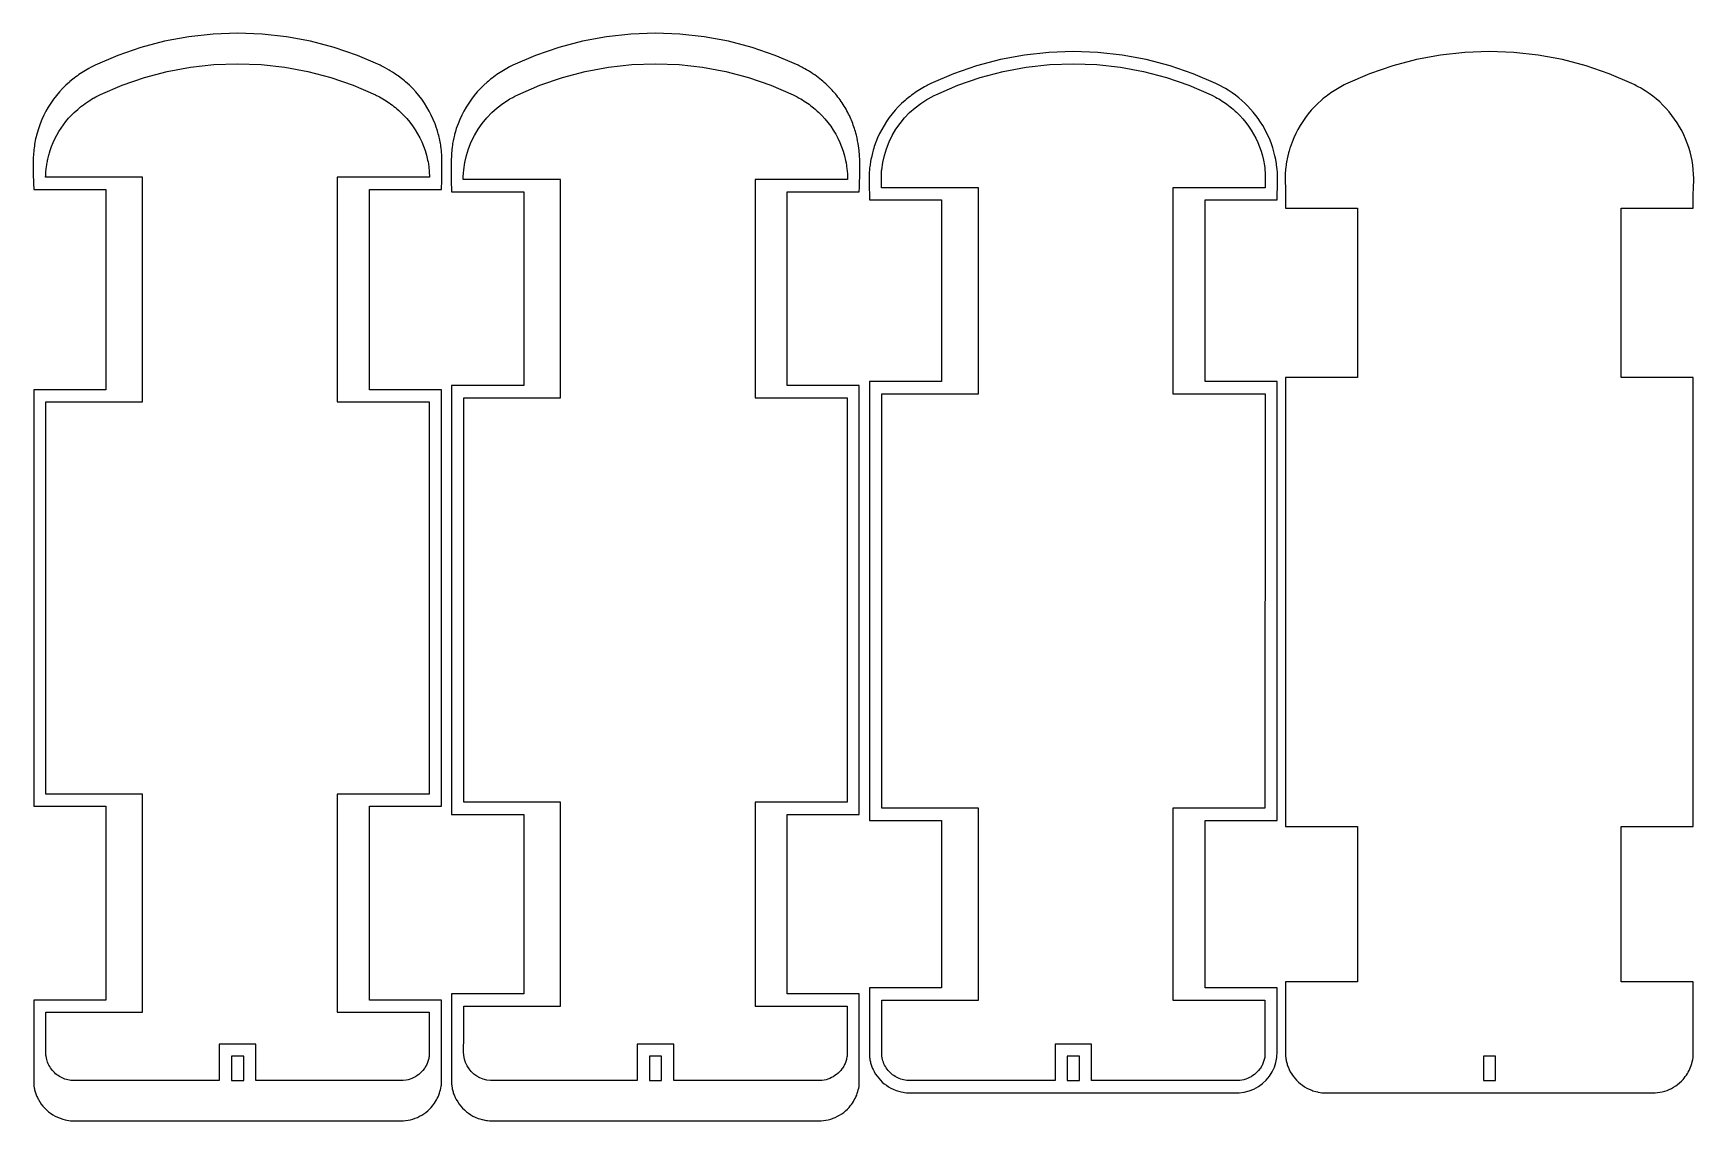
# Model space of a CAD drawing. Extents: x -70 to 101, y -106 to 32.
# Drawn here: x -70.4 to -2.4, y -58.1 to -13.5 of the extents above; entities that cross this region are included whole.
import ezdxf

# ---------------------------------------------------------------- set-up
doc = ezdxf.new("R2010")
doc.units = 0
doc.layers.get('0').update_dxf_attribs({"linetype": 'CONTINUOUS'})
doc.layers.add('SECTIONCUTEDGES', color=18, linetype='CONTINUOUS')

msp = doc.modelspace()

# ---------------------------------------------------------------- linework, layer by layer
for points in [[(-61.737, -55.432), (-62.237, -55.432), (-62.237, -56.432), (-61.737, -56.432)], [(-28.016, -55.432), (-28.016, -56.432), (-27.516, -56.432), (-27.516, -55.432)]]:
    msp.add_lwpolyline(points, close=True)
at = {"layer": 'SECTIONCUTEDGES'}
for points in [[(-69.887, -57.558), (-69.81, -57.634), (-69.729, -57.704), (-69.644, -57.769), (-69.554, -57.828), (-69.461, -57.882), (-69.365, -57.929), (-69.257, -57.974), (-69.137, -58.014), (-69.054, -58.036), (-68.979, -58.052), (-68.903, -58.064), (-68.827, -58.073), (-68.789, -58.076), (-55.196, -58.076), (-55.107, -58.069), (-55.007, -58.054), (-54.909, -58.033), (-54.812, -58.007), (-54.717, -57.975), (-54.625, -57.937), (-54.534, -57.893), (-54.447, -57.845), (-54.362, -57.791), (-54.281, -57.732), (-54.204, -57.668), (-54.13, -57.599), (-54.061, -57.527), (-54.013, -57.47), (-53.967, -57.411), (-53.923, -57.351), (-53.883, -57.288), (-53.845, -57.224), (-53.81, -57.158), (-53.778, -57.09), (-53.749, -57.022), (-53.723, -56.952), (-53.7, -56.881), (-53.681, -56.809), (-53.664, -56.736), (-53.65, -56.656), (-53.644, -56.617), (-53.64, -56.585), (-53.639, -56.57), (-53.639, -53.135), (-56.591, -53.135), (-56.591, -45.201), (-53.639, -45.201), (-53.639, -28.142), (-56.591, -28.142), (-56.591, -19.944), (-53.639, -19.944), (-53.636, -19.848), (-53.629, -19.655), (-53.625, -19.462), (-53.621, -19.27), (-53.619, -19.077), (-53.618, -18.884), (-53.619, -18.749), (-53.621, -18.67), (-53.624, -18.591), (-53.628, -18.512), (-53.634, -18.434), (-53.641, -18.355), (-53.654, -18.251), (-53.662, -18.185), (-53.672, -18.12), (-53.683, -18.055), (-53.695, -17.99), (-53.708, -17.925), (-53.721, -17.861), (-53.736, -17.796), (-53.752, -17.732), (-53.768, -17.668), (-53.786, -17.605), (-53.805, -17.541), (-53.829, -17.464), (-53.839, -17.433), (-53.903, -17.253), (-53.975, -17.076), (-54.055, -16.903), (-54.142, -16.733), (-54.237, -16.567), (-54.34, -16.406), (-54.449, -16.249), (-54.566, -16.098), (-54.689, -15.951), (-54.818, -15.811), (-54.954, -15.676), (-55.106, -15.538), (-55.151, -15.5), (-55.219, -15.444), (-55.324, -15.362), (-55.418, -15.292), (-55.466, -15.258), (-55.558, -15.195), (-55.647, -15.137), (-55.737, -15.081), (-55.782, -15.054), (-55.874, -15.001), (-55.967, -14.951), (-56.115, -14.876), (-56.149, -14.859), (-57.079, -14.46), (-58.029, -14.133), (-58.999, -13.877), (-59.986, -13.693), (-60.984, -13.583), (-61.987, -13.546), (-62.991, -13.583), (-63.989, -13.693), (-64.976, -13.877), (-65.946, -14.133), (-66.896, -14.46), (-67.818, -14.856), (-67.932, -14.911), (-67.989, -14.941), (-68.078, -14.988), (-68.147, -15.027), (-68.215, -15.067), (-68.283, -15.109), (-68.35, -15.151), (-68.417, -15.195), (-68.482, -15.239), (-68.547, -15.285), (-68.611, -15.332), (-68.675, -15.38), (-68.737, -15.429), (-68.858, -15.529), (-68.877, -15.545), (-69.021, -15.676), (-69.157, -15.811), (-69.286, -15.951), (-69.409, -16.098), (-69.526, -16.249), (-69.635, -16.406), (-69.738, -16.567), (-69.833, -16.733), (-69.92, -16.903), (-70, -17.076), (-70.072, -17.253), (-70.146, -17.463), (-70.16, -17.506), (-70.186, -17.595), (-70.219, -17.717), (-70.236, -17.783), (-70.256, -17.87), (-70.271, -17.944), (-70.285, -18.018), (-70.298, -18.092), (-70.31, -18.166), (-70.32, -18.241), (-70.329, -18.316), (-70.337, -18.391), (-70.343, -18.466), (-70.348, -18.541), (-70.352, -18.617), (-70.355, -18.692), (-70.356, -18.767), (-70.356, -19.029), (-70.354, -19.291), (-70.345, -19.692), (-70.336, -19.944), (-67.384, -19.944), (-67.384, -28.142), (-70.336, -28.142), (-70.336, -45.201), (-67.384, -45.201), (-67.384, -53.135), (-70.336, -53.135), (-70.335, -56.578), (-70.332, -56.61), (-70.326, -56.656), (-70.316, -56.724), (-70.308, -56.765), (-70.299, -56.807), (-70.288, -56.848), (-70.277, -56.889), (-70.265, -56.929), (-70.251, -56.969), (-70.237, -57.009), (-70.221, -57.048), (-70.204, -57.087), (-70.186, -57.126), (-70.153, -57.193), (-70.145, -57.207), (-70.086, -57.306), (-70.025, -57.394), (-69.959, -57.478)], [(-52.776, -57.558), (-52.7, -57.634), (-52.618, -57.704), (-52.533, -57.769), (-52.443, -57.828), (-52.35, -57.882), (-52.254, -57.929), (-52.131, -57.98), (-52.075, -57.998), (-51.971, -58.029), (-51.906, -58.044), (-51.868, -58.052), (-51.793, -58.064), (-51.755, -58.069), (-51.669, -58.076), (-38.085, -58.076), (-37.996, -58.069), (-37.897, -58.054), (-37.799, -58.033), (-37.702, -58.007), (-37.607, -57.975), (-37.514, -57.937), (-37.424, -57.893), (-37.336, -57.845), (-37.252, -57.791), (-37.17, -57.732), (-37.093, -57.668), (-37.02, -57.599), (-36.951, -57.527), (-36.902, -57.47), (-36.856, -57.411), (-36.813, -57.351), (-36.772, -57.288), (-36.734, -57.224), (-36.699, -57.158), (-36.667, -57.09), (-36.638, -57.022), (-36.612, -56.952), (-36.59, -56.881), (-36.57, -56.809), (-36.553, -56.736), (-36.541, -56.666), (-36.532, -56.609), (-36.529, -56.581), (-36.529, -56.57), (-36.529, -52.885), (-39.48, -52.885), (-39.48, -45.533), (-36.529, -45.534), (-36.529, -27.976), (-39.48, -27.976), (-39.48, -20.042), (-36.529, -20.042), (-36.526, -19.845), (-36.52, -19.648), (-36.511, -19.413), (-36.506, -19.216), (-36.505, -19.138), (-36.506, -18.965), (-36.507, -18.898), (-36.512, -18.698), (-36.517, -18.599), (-36.524, -18.5), (-36.533, -18.401), (-36.538, -18.352), (-36.55, -18.253), (-36.564, -18.155), (-36.578, -18.067), (-36.6, -17.951), (-36.624, -17.835), (-36.651, -17.719), (-36.671, -17.643), (-36.69, -17.575), (-36.709, -17.508), (-36.73, -17.441), (-36.752, -17.374), (-36.776, -17.307), (-36.8, -17.241), (-36.825, -17.176), (-36.852, -17.111), (-36.879, -17.046), (-36.908, -16.982), (-36.938, -16.918), (-36.968, -16.855), (-37.002, -16.788), (-37.037, -16.722), (-37.074, -16.657), (-37.111, -16.592), (-37.149, -16.528), (-37.189, -16.465), (-37.23, -16.402), (-37.272, -16.34), (-37.315, -16.279), (-37.359, -16.219), (-37.404, -16.159), (-37.45, -16.1), (-37.497, -16.042), (-37.545, -15.985), (-37.594, -15.929), (-37.643, -15.874), (-37.694, -15.82), (-37.746, -15.767), (-37.799, -15.714), (-37.853, -15.663), (-37.907, -15.612), (-37.963, -15.563), (-38.019, -15.514), (-38.077, -15.467), (-38.145, -15.412), (-38.214, -15.359), (-38.285, -15.306), (-38.356, -15.256), (-38.429, -15.206), (-38.502, -15.158), (-38.576, -15.111), (-38.614, -15.088), (-38.689, -15.043), (-38.765, -15), (-38.843, -14.958), (-38.882, -14.937), (-38.99, -14.883), (-39.037, -14.86), (-39.969, -14.46), (-40.918, -14.133), (-41.889, -13.877), (-42.876, -13.693), (-43.874, -13.583), (-44.877, -13.546), (-45.88, -13.583), (-46.878, -13.693), (-47.865, -13.877), (-48.836, -14.133), (-49.785, -14.46), (-50.714, -14.859), (-50.745, -14.874), (-50.85, -14.926), (-50.967, -14.988), (-51.036, -15.027), (-51.105, -15.067), (-51.173, -15.109), (-51.24, -15.151), (-51.306, -15.195), (-51.372, -15.239), (-51.437, -15.285), (-51.501, -15.332), (-51.564, -15.38), (-51.626, -15.429), (-51.716, -15.503), (-51.769, -15.548), (-51.91, -15.676), (-52.046, -15.811), (-52.175, -15.951), (-52.299, -16.098), (-52.415, -16.249), (-52.524, -16.406), (-52.627, -16.567), (-52.722, -16.733), (-52.809, -16.903), (-52.889, -17.076), (-52.961, -17.253), (-53.031, -17.449), (-53.07, -17.575), (-53.102, -17.693), (-53.108, -17.716), (-53.136, -17.833), (-53.162, -17.958), (-53.181, -18.067), (-53.194, -18.149), (-53.202, -18.204), (-53.215, -18.318), (-53.218, -18.347), (-53.228, -18.464), (-53.233, -18.551), (-53.241, -18.761), (-53.245, -18.941), (-53.246, -18.988), (-53.247, -19.22), (-53.247, -19.266), (-53.243, -19.544), (-53.237, -19.702), (-53.227, -19.906), (-53.225, -20.042), (-50.273, -20.042), (-50.273, -27.976), (-53.225, -27.976), (-53.225, -45.533), (-50.273, -45.533), (-50.273, -52.885), (-53.225, -52.885), (-53.224, -56.586), (-53.221, -56.61), (-53.216, -56.656), (-53.205, -56.724), (-53.197, -56.765), (-53.188, -56.807), (-53.178, -56.848), (-53.166, -56.889), (-53.154, -56.929), (-53.14, -56.969), (-53.126, -57.009), (-53.11, -57.048), (-53.094, -57.087), (-53.076, -57.126), (-53.032, -57.21), (-52.975, -57.306), (-52.914, -57.394), (-52.848, -57.478)], [(-69.53, -56.06), (-69.572, -56.012), (-69.612, -55.961), (-69.648, -55.909), (-69.682, -55.855), (-69.713, -55.799), (-69.741, -55.741), (-69.765, -55.682), (-69.786, -55.622), (-69.804, -55.561), (-69.819, -55.498), (-69.83, -55.433), (-69.836, -55.387), (-69.836, -53.634), (-65.877, -53.634), (-65.877, -44.701), (-69.836, -44.701), (-69.836, -28.642), (-65.877, -28.642), (-65.877, -19.439), (-69.85, -19.439), (-69.845, -19.367), (-69.833, -19.223), (-69.822, -19.114), (-69.81, -19.006), (-69.803, -18.954), (-69.796, -18.903), (-69.787, -18.851), (-69.778, -18.8), (-69.768, -18.748), (-69.758, -18.697), (-69.746, -18.646), (-69.734, -18.596), (-69.721, -18.545), (-69.708, -18.495), (-69.693, -18.444), (-69.662, -18.343), (-69.604, -18.182), (-69.541, -18.025), (-69.47, -17.872), (-69.392, -17.721), (-69.308, -17.575), (-69.217, -17.432), (-69.12, -17.293), (-69.017, -17.159), (-68.908, -17.03), (-68.793, -16.906), (-68.673, -16.787), (-68.536, -16.663), (-68.414, -16.562), (-68.377, -16.533), (-68.302, -16.476), (-68.226, -16.421), (-68.149, -16.368), (-68.064, -16.313), (-67.998, -16.271), (-67.964, -16.251), (-67.897, -16.211), (-67.862, -16.192), (-67.794, -16.154), (-67.759, -16.136), (-67.68, -16.095), (-67.605, -16.059), (-66.715, -15.678), (-65.801, -15.363), (-64.866, -15.116), (-63.915, -14.939), (-62.954, -14.832), (-61.987, -14.797), (-61.021, -14.832), (-60.06, -14.939), (-59.109, -15.116), (-58.174, -15.363), (-57.259, -15.678), (-56.342, -16.072), (-56.294, -16.096), (-56.232, -16.127), (-56.182, -16.154), (-56.112, -16.192), (-56.044, -16.232), (-55.976, -16.272), (-55.909, -16.314), (-55.843, -16.358), (-55.777, -16.402), (-55.713, -16.448), (-55.649, -16.495), (-55.586, -16.543), (-55.525, -16.593), (-55.464, -16.644), (-55.384, -16.713), (-55.334, -16.759), (-55.19, -16.899), (-55.06, -17.039), (-54.938, -17.186), (-54.824, -17.338), (-54.717, -17.496), (-54.619, -17.659), (-54.528, -17.827), (-54.447, -17.999), (-54.374, -18.175), (-54.31, -18.354), (-54.255, -18.537), (-54.206, -18.738), (-54.19, -18.818), (-54.177, -18.9), (-54.16, -19.037), (-54.143, -19.199), (-54.14, -19.239), (-54.127, -19.406), (-54.125, -19.439), (-57.909, -19.439), (-57.909, -28.642), (-54.139, -28.642), (-54.139, -44.701), (-57.909, -44.701), (-57.909, -53.634), (-54.139, -53.634), (-54.14, -55.394), (-54.141, -55.414), (-54.146, -55.449), (-54.152, -55.489), (-54.16, -55.531), (-54.17, -55.572), (-54.181, -55.613), (-54.194, -55.653), (-54.208, -55.692), (-54.224, -55.732), (-54.242, -55.77), (-54.26, -55.808), (-54.281, -55.845), (-54.302, -55.881), (-54.325, -55.916), (-54.35, -55.951), (-54.4, -56.014), (-54.454, -56.074), (-54.512, -56.129), (-54.573, -56.181), (-54.638, -56.229), (-54.706, -56.272), (-54.777, -56.31), (-54.851, -56.343), (-54.926, -56.372), (-55.003, -56.395), (-55.081, -56.413), (-55.201, -56.43), (-55.225, -56.432), (-61.238, -56.432), (-61.238, -54.933), (-62.737, -54.933), (-62.737, -56.432), (-68.756, -56.431), (-68.811, -56.426), (-68.873, -56.417), (-68.935, -56.405), (-68.997, -56.389), (-69.057, -56.37), (-69.117, -56.347), (-69.175, -56.322), (-69.231, -56.293), (-69.286, -56.261), (-69.339, -56.226), (-69.39, -56.189), (-69.439, -56.148), (-69.486, -56.105)], [(-52.418, -56.064), (-52.511, -55.95), (-52.59, -55.825), (-52.652, -55.692), (-52.697, -55.551), (-52.723, -55.407), (-52.732, -55.255), (-52.732, -55.223), (-52.731, -55.171), (-52.728, -54.694), (-52.727, -54.285), (-52.725, -53.385), (-48.767, -53.385), (-48.767, -45.034), (-52.725, -45.034), (-52.725, -28.475), (-48.767, -28.475), (-48.767, -19.542), (-52.745, -19.542), (-52.746, -19.483), (-52.746, -19.425), (-52.737, -19.279), (-52.724, -19.138), (-52.681, -18.843), (-52.616, -18.555), (-52.529, -18.273), (-52.42, -17.998), (-52.29, -17.733), (-52.14, -17.478), (-51.971, -17.236), (-51.784, -17.008), (-51.579, -16.795), (-51.359, -16.598), (-51.124, -16.419), (-50.848, -16.241), (-50.834, -16.233), (-50.724, -16.174), (-50.636, -16.128), (-50.507, -16.064), (-49.605, -15.678), (-48.69, -15.363), (-47.755, -15.116), (-46.804, -14.939), (-45.843, -14.832), (-44.877, -14.797), (-43.91, -14.832), (-42.949, -14.939), (-41.998, -15.116), (-41.063, -15.363), (-40.149, -15.678), (-39.243, -16.066), (-39.211, -16.081), (-39.16, -16.107), (-39.081, -16.148), (-38.989, -16.199), (-38.92, -16.239), (-38.852, -16.28), (-38.785, -16.322), (-38.718, -16.366), (-38.653, -16.411), (-38.588, -16.457), (-38.525, -16.505), (-38.462, -16.554), (-38.4, -16.604), (-38.339, -16.655), (-38.252, -16.732), (-38.204, -16.776), (-38.065, -16.913), (-37.936, -17.054), (-37.814, -17.201), (-37.7, -17.355), (-37.594, -17.514), (-37.496, -17.678), (-37.406, -17.847), (-37.325, -18.02), (-37.253, -18.197), (-37.19, -18.377), (-37.136, -18.561), (-37.089, -18.76), (-37.07, -18.85), (-37.053, -18.957), (-37.049, -18.985), (-37.034, -19.095), (-37.026, -19.177), (-37.015, -19.322), (-37.009, -19.446), (-37.008, -19.481), (-37.008, -19.531), (-37.009, -19.542), (-40.798, -19.542), (-40.798, -28.475), (-37.028, -28.475), (-37.028, -45.034), (-40.798, -45.034), (-40.798, -53.385), (-37.028, -53.385), (-37.028, -55.385), (-37.033, -55.432), (-37.039, -55.472), (-37.05, -55.531), (-37.059, -55.572), (-37.071, -55.613), (-37.083, -55.653), (-37.098, -55.692), (-37.114, -55.732), (-37.131, -55.77), (-37.15, -55.808), (-37.17, -55.845), (-37.192, -55.881), (-37.215, -55.916), (-37.239, -55.951), (-37.289, -56.014), (-37.343, -56.074), (-37.401, -56.129), (-37.463, -56.181), (-37.528, -56.229), (-37.596, -56.272), (-37.667, -56.31), (-37.74, -56.343), (-37.815, -56.372), (-37.892, -56.395), (-37.971, -56.413), (-38.061, -56.427), (-38.111, -56.432), (-44.127, -56.432), (-44.127, -54.933), (-45.626, -54.933), (-45.626, -56.432), (-51.637, -56.432), (-51.783, -56.413), (-51.926, -56.377), (-52.063, -56.323), (-52.192, -56.251), (-52.311, -56.165)], [(-35.589, -56.489), (-35.508, -56.559), (-35.422, -56.624), (-35.333, -56.683), (-35.24, -56.737), (-35.144, -56.784), (-35.026, -56.832), (-34.964, -56.853), (-34.87, -56.882), (-34.814, -56.895), (-34.739, -56.91), (-34.682, -56.919), (-34.597, -56.929), (-34.565, -56.931), (-20.975, -56.932), (-20.768, -56.906), (-20.565, -56.854), (-20.371, -56.777), (-20.188, -56.677), (-20.019, -56.554), (-19.867, -56.411), (-19.734, -56.25), (-19.622, -56.074), (-19.533, -55.885), (-19.469, -55.687), (-19.43, -55.482), (-19.417, -55.233), (-19.417, -55.083), (-19.418, -52.636), (-22.37, -52.636), (-22.37, -45.783), (-19.418, -45.783), (-19.418, -27.809), (-22.37, -27.809), (-22.37, -20.374), (-19.418, -20.374), (-19.417, -20.219), (-19.406, -19.772), (-19.403, -19.684), (-19.4, -19.567), (-19.401, -19.449), (-19.404, -19.336), (-19.41, -19.233), (-19.418, -19.131), (-19.43, -19.029), (-19.441, -18.938), (-19.448, -18.894), (-19.477, -18.723), (-19.512, -18.56), (-19.553, -18.398), (-19.6, -18.237), (-19.654, -18.079), (-19.713, -17.923), (-19.779, -17.769), (-19.851, -17.618), (-19.928, -17.47), (-20.011, -17.325), (-20.099, -17.183), (-20.193, -17.044), (-20.293, -16.91), (-20.397, -16.779), (-20.506, -16.653), (-20.621, -16.531), (-20.739, -16.413), (-20.863, -16.3), (-20.99, -16.192), (-21.122, -16.089), (-21.257, -15.991), (-21.422, -15.883), (-21.539, -15.811), (-21.619, -15.766), (-21.736, -15.704), (-21.934, -15.608), (-22.858, -15.211), (-23.807, -14.884), (-24.778, -14.628), (-25.765, -14.444), (-26.763, -14.334), (-27.766, -14.297), (-28.769, -14.334), (-29.767, -14.444), (-30.754, -14.628), (-31.725, -14.884), (-32.674, -15.211), (-33.597, -15.607), (-33.71, -15.662), (-33.758, -15.687), (-33.856, -15.739), (-33.925, -15.778), (-33.994, -15.818), (-34.062, -15.86), (-34.129, -15.902), (-34.195, -15.946), (-34.261, -15.99), (-34.326, -16.036), (-34.39, -16.083), (-34.453, -16.131), (-34.516, -16.18), (-34.614, -16.261), (-34.658, -16.299), (-34.8, -16.427), (-34.935, -16.562), (-35.065, -16.702), (-35.188, -16.849), (-35.304, -17), (-35.414, -17.157), (-35.516, -17.318), (-35.611, -17.484), (-35.699, -17.654), (-35.779, -17.827), (-35.851, -18.004), (-35.915, -18.184), (-35.939, -18.257), (-35.961, -18.33), (-35.994, -18.45), (-36.009, -18.51), (-36.037, -18.632), (-36.055, -18.723), (-36.065, -18.779), (-36.075, -18.834), (-36.084, -18.889), (-36.092, -18.945), (-36.099, -19), (-36.106, -19.056), (-36.112, -19.112), (-36.117, -19.168), (-36.121, -19.224), (-36.125, -19.28), (-36.128, -19.336), (-36.132, -19.456), (-36.133, -19.521), (-36.133, -19.586), (-36.131, -19.715), (-36.123, -19.92), (-36.117, -20.113), (-36.115, -20.296), (-36.114, -20.374), (-33.163, -20.374), (-33.163, -27.809), (-36.114, -27.809), (-36.114, -45.783), (-33.163, -45.783), (-33.163, -52.636), (-36.114, -52.636), (-36.114, -55.43), (-36.112, -55.45), (-36.108, -55.485), (-36.102, -55.53), (-36.094, -55.579), (-36.086, -55.62), (-36.077, -55.662), (-36.067, -55.703), (-36.056, -55.744), (-36.043, -55.784), (-36.03, -55.824), (-36.015, -55.864), (-36, -55.903), (-35.983, -55.942), (-35.965, -55.981), (-35.928, -56.053), (-35.92, -56.069), (-35.865, -56.161), (-35.804, -56.249), (-35.737, -56.333), (-35.666, -56.413)], [(-35.218, -56.148), (-35.264, -56.105), (-35.309, -56.06), (-35.351, -56.012), (-35.391, -55.961), (-35.427, -55.909), (-35.461, -55.855), (-35.492, -55.799), (-35.519, -55.741), (-35.544, -55.682), (-35.565, -55.622), (-35.583, -55.561), (-35.598, -55.498), (-35.609, -55.435), (-35.614, -55.39), (-35.614, -53.136), (-31.656, -53.136), (-31.656, -45.283), (-35.614, -45.283), (-35.614, -28.309), (-31.656, -28.309), (-31.656, -19.874), (-35.626, -19.874), (-35.626, -19.733), (-35.628, -19.402), (-35.628, -19.354), (-35.624, -19.257), (-35.618, -19.185), (-35.613, -19.136), (-35.571, -18.843), (-35.505, -18.555), (-35.418, -18.273), (-35.309, -17.998), (-35.18, -17.733), (-35.03, -17.478), (-34.861, -17.236), (-34.673, -17.008), (-34.469, -16.795), (-34.248, -16.598), (-34.014, -16.419), (-33.765, -16.258), (-33.716, -16.229), (-33.592, -16.162), (-33.458, -16.095), (-33.396, -16.064), (-32.494, -15.678), (-31.58, -15.363), (-30.645, -15.116), (-29.694, -14.939), (-28.733, -14.832), (-27.766, -14.797), (-26.8, -14.832), (-25.838, -14.939), (-24.888, -15.116), (-23.953, -15.363), (-23.038, -15.678), (-22.123, -16.071), (-22.092, -16.086), (-22.038, -16.113), (-21.947, -16.16), (-21.878, -16.199), (-21.809, -16.239), (-21.741, -16.28), (-21.674, -16.322), (-21.608, -16.366), (-21.542, -16.411), (-21.478, -16.457), (-21.414, -16.505), (-21.351, -16.554), (-21.289, -16.604), (-21.228, -16.655), (-21.141, -16.732), (-21.09, -16.778), (-20.954, -16.913), (-20.825, -17.054), (-20.704, -17.201), (-20.589, -17.355), (-20.483, -17.514), (-20.385, -17.678), (-20.295, -17.847), (-20.214, -18.02), (-20.142, -18.197), (-20.079, -18.377), (-20.025, -18.561), (-19.981, -18.747), (-19.968, -18.81), (-19.953, -18.894), (-19.943, -18.957), (-19.931, -19.057), (-19.923, -19.143), (-19.914, -19.258), (-19.91, -19.344), (-19.906, -19.474), (-19.905, -19.594), (-19.907, -19.753), (-19.906, -19.874), (-23.687, -19.874), (-23.687, -28.309), (-19.917, -28.309), (-19.918, -45.283), (-23.687, -45.283), (-23.687, -53.136), (-19.918, -53.136), (-19.919, -55.4), (-19.925, -55.455), (-19.931, -55.489), (-19.939, -55.531), (-19.949, -55.572), (-19.96, -55.613), (-19.973, -55.653), (-19.987, -55.692), (-20.003, -55.732), (-20.02, -55.77), (-20.039, -55.808), (-20.059, -55.845), (-20.081, -55.881), (-20.104, -55.916), (-20.128, -55.951), (-20.178, -56.014), (-20.232, -56.074), (-20.29, -56.129), (-20.352, -56.181), (-20.417, -56.229), (-20.485, -56.272), (-20.556, -56.31), (-20.629, -56.343), (-20.705, -56.372), (-20.782, -56.395), (-20.86, -56.413), (-20.954, -56.427), (-20.994, -56.431), (-21.006, -56.432), (-27.017, -56.432), (-27.017, -54.933), (-28.516, -54.933), (-28.516, -56.432), (-34.554, -56.43), (-34.579, -56.427), (-34.652, -56.417), (-34.714, -56.405), (-34.776, -56.389), (-34.836, -56.37), (-34.895, -56.347), (-34.953, -56.322), (-35.01, -56.293), (-35.065, -56.261), (-35.118, -56.226), (-35.169, -56.189)], [(-18.55, -56.489), (-18.469, -56.559), (-18.383, -56.624), (-18.294, -56.683), (-18.201, -56.737), (-18.105, -56.784), (-18.006, -56.826), (-17.953, -56.844), (-17.84, -56.879), (-17.775, -56.895), (-17.737, -56.903), (-17.662, -56.916), (-17.586, -56.926), (-17.524, -56.931), (-3.936, -56.932), (-3.846, -56.924), (-3.747, -56.909), (-3.649, -56.888), (-3.552, -56.862), (-3.457, -56.83), (-3.365, -56.792), (-3.274, -56.748), (-3.187, -56.7), (-3.102, -56.646), (-3.021, -56.587), (-2.944, -56.523), (-2.87, -56.454), (-2.801, -56.382), (-2.753, -56.325), (-2.707, -56.266), (-2.663, -56.206), (-2.623, -56.143), (-2.585, -56.079), (-2.55, -56.013), (-2.518, -55.946), (-2.489, -55.877), (-2.463, -55.807), (-2.44, -55.736), (-2.42, -55.664), (-2.398, -55.561), (-2.386, -55.492), (-2.381, -55.452), (-2.379, -55.425), (-2.379, -52.386), (-5.331, -52.386), (-5.331, -46.032), (-2.379, -46.032), (-2.379, -27.643), (-5.331, -27.643), (-5.331, -20.707), (-2.379, -20.707), (-2.38, -20.577), (-2.382, -20.121), (-2.378, -19.908), (-2.371, -19.765), (-2.363, -19.641), (-2.362, -19.623), (-2.36, -19.534), (-2.361, -19.499), (-2.366, -19.313), (-2.38, -19.128), (-2.402, -18.943), (-2.431, -18.76), (-2.469, -18.578), (-2.514, -18.398), (-2.567, -18.22), (-2.628, -18.044), (-2.696, -17.871), (-2.771, -17.702), (-2.854, -17.535), (-2.944, -17.373), (-3.04, -17.214), (-3.144, -17.06), (-3.254, -16.91), (-3.37, -16.765), (-3.493, -16.625), (-3.621, -16.491), (-3.755, -16.362), (-3.894, -16.239), (-4.039, -16.123), (-4.188, -16.012), (-4.346, -15.907), (-4.461, -15.835), (-4.546, -15.785), (-4.614, -15.748), (-4.716, -15.695), (-4.776, -15.665), (-4.894, -15.608), (-5.819, -15.211), (-6.768, -14.884), (-7.739, -14.628), (-8.726, -14.444), (-9.724, -14.334), (-10.727, -14.297), (-11.731, -14.334), (-12.728, -14.444), (-13.715, -14.628), (-14.686, -14.884), (-15.635, -15.211), (-16.615, -15.634), (-16.672, -15.662), (-16.748, -15.702), (-16.817, -15.739), (-16.887, -15.778), (-16.955, -15.818), (-17.023, -15.86), (-17.09, -15.902), (-17.157, -15.946), (-17.222, -15.99), (-17.287, -16.036), (-17.351, -16.083), (-17.415, -16.131), (-17.477, -16.18), (-17.543, -16.234), (-17.611, -16.292), (-17.761, -16.427), (-17.897, -16.562), (-18.026, -16.702), (-18.149, -16.849), (-18.266, -17), (-18.375, -17.157), (-18.477, -17.318), (-18.572, -17.484), (-18.66, -17.654), (-18.74, -17.827), (-18.812, -18.004), (-18.89, -18.228), (-18.9, -18.257), (-18.93, -18.36), (-18.955, -18.45), (-18.984, -18.571), (-19.01, -18.693), (-19.025, -18.768), (-19.032, -18.812), (-19.047, -18.901), (-19.053, -18.945), (-19.065, -19.034), (-19.074, -19.124), (-19.079, -19.169), (-19.086, -19.258), (-19.092, -19.374), (-19.094, -19.443), (-19.094, -19.563), (-19.09, -19.66), (-19.08, -19.829), (-19.075, -19.982), (-19.073, -20.212), (-19.075, -20.707), (-16.124, -20.707), (-16.124, -27.643), (-19.075, -27.643), (-19.075, -46.032), (-16.124, -46.032), (-16.124, -52.386), (-19.075, -52.386), (-19.075, -55.436), (-19.067, -55.504), (-19.063, -55.537), (-19.056, -55.579), (-19.048, -55.62), (-19.039, -55.662), (-19.028, -55.703), (-19.017, -55.744), (-19.005, -55.784), (-18.991, -55.824), (-18.976, -55.864), (-18.961, -55.903), (-18.944, -55.942), (-18.926, -55.981), (-18.896, -56.041), (-18.881, -56.069), (-18.826, -56.161), (-18.765, -56.249), (-18.698, -56.333), (-18.627, -56.413)], [(-45.127, -56.432), (-44.627, -56.432), (-44.627, -55.432), (-45.127, -55.432)], [(-10.976, -56.432), (-10.476, -56.432), (-10.476, -55.432), (-10.976, -55.432)]]:
    msp.add_lwpolyline(points, close=True, dxfattribs=at)

doc.saveas('drawing.dxf')
